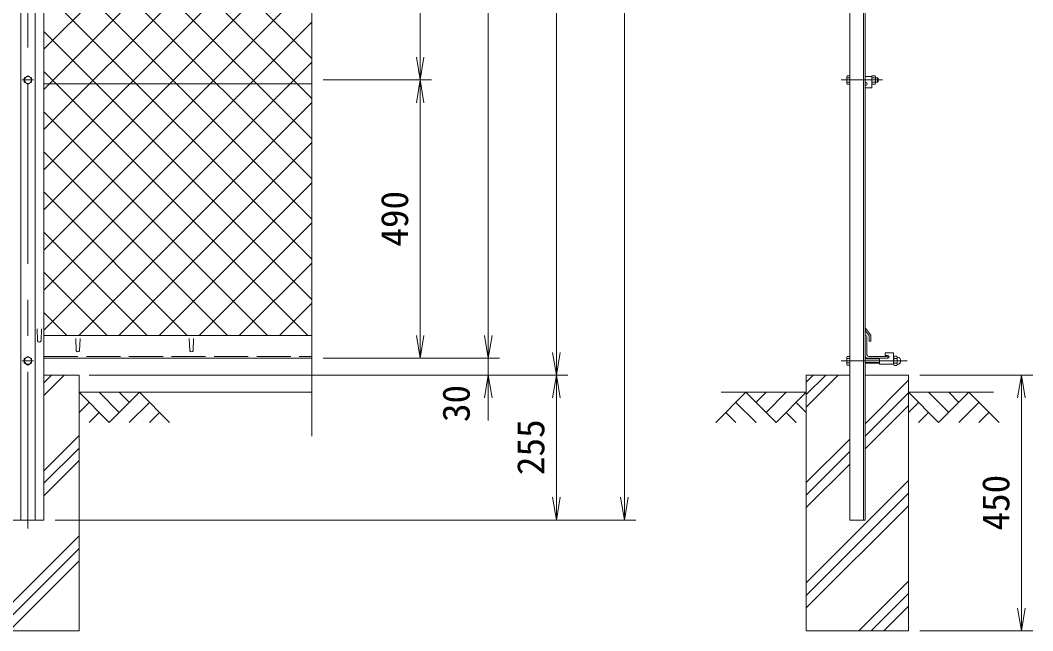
# Model space of a CAD drawing. Units: millimetres at full size. Extents: x -4200 to 4200, y -2970 to 2970.
# Drawn here: x -1394 to 391, y -56 to 1019 of the extents above; entities that cross this region are included whole.
import ezdxf
from ezdxf.enums import TextEntityAlignment as Align

# ---------------------------------------------------------------- set-up
doc = ezdxf.new("R2010")
doc.units = ezdxf.units.MM
doc.header["$LTSCALE"] = 10
doc.linetypes.add('DASHED', pattern=[7.5, 6, -1.5])
doc.linetypes.add('USER1', pattern=[50.8, 31.75, -6.35, 6.35, -6.35])
for name, color, linetype, lineweight in [('0-1_D-STR1', 1, 'Continuous', 18), ('0-2_D-BMK', 2, 'USER1', 13), ('0-3_D-STR-DIM', 7, 'Continuous', 13), ('0-4_D-STR3', 3, 'Continuous', 13), ('0-5_D-BGD', 7, 'Continuous', 18), ('0-6_D-STR4', 7, 'Continuous', 18), ('0-7_D-DCR-HCH', 7, 'Continuous', 13), ('0-8_0', 7, 'Continuous', 18), ('0-9_D-STR2', 7, 'Continuous', 13)]:
    doc.layers.add(name, color=color, linetype=linetype, lineweight=lineweight)
doc.styles.add('ＭＳ ゴシック', font='')
doc.styles.get('ＭＳ ゴシック').set_extended_font_data('MS Gothic')

# ---------------------------------------------------------------- blocks, each defined once
blk = doc.blocks.new('_Open')
at = {"layer": '0-8_0'}
blk.add_line((-10, 1.667), (0, 0), dxfattribs=at)
blk.add_lwpolyline([(-10, -1.667), (0, 0), (-10, 0)], dxfattribs=at)

msp = doc.modelspace()

# ---------------------------------------------------------------- linework, layer by layer
at = {"layer": '0-1_D-STR1'}
for p, q in [((-1392.47, 138.92), (-1392.47, 1908.92)), ((-1367.47, 138.92), (-1367.47, 1908.92)), ((-1351.97, 138.92), (-1351.97, 1908.92)), ((68.03, 138.92), (68.03, 1908.92)), ((92.03, 138.92), (92.03, 1908.92)), ((95.03, 138.92), (95.03, 1908.92)), ((-1362.97, 454.25), (-1363.72, 475.75)), ((-1356.97, 454.25), (-1356.22, 475.75)), ((-879.97, 463.92), (-1351.97, 463.92)), ((105.03, 464.65), (95.03, 477.15)), ((95.03, 472.58), (95.03, 477.15)), ((102.03, 463.53), (95.03, 472.58)), ((96.03, 463.92), (95.03, 463.92)), ((95.03, 463.92), (95.03, 428.92)), ((105.03, 453.65), (105.03, 464.65)), ((-1294.97, 437.05), (-1295.72, 458.55)), ((-1288.97, 437.05), (-1288.22, 458.55)), ((-1094.97, 437.05), (-1095.72, 458.55)), ((-1088.97, 437.05), (-1088.22, 458.55)), ((98.03, 461.92), (98.03, 431.42)), ((102.03, 453.65), (102.03, 463.53)), ((102.03, 453.65), (105.03, 453.65)), ((-1351.97, 423.92), (-879.97, 423.92)), ((100.03, 423.92), (135.03, 423.92)), ((102.53, 426.92), (133.03, 426.92)), ((135.03, 424.92), (135.03, 423.92)), ((-1407.97, 138.92), (-1351.97, 138.92)), ((95.03, 138.92), (68.03, 138.92))]:
    msp.add_line(p, q, dxfattribs=at)
at = {"layer": '0-1_D-STR1', "linetype": 'DASHED'}
msp.add_line((-1351.97, 426.92), (-879.97, 426.92), dxfattribs=at)
at = {"layer": '0-1_D-STR1'}
for centre, radius, start, end in [((96.03, 461.92), 2, 0, 90), ((-1359.97, 455.5), 3.25, 202.61986, 337.38014), ((-1291.97, 438.3), 3.25, 202.61986, 337.38014), ((-1091.97, 438.3), 3.25, 202.61986, 337.38014), ((100.03, 428.92), 5, 180, 270), ((102.53, 431.42), 4.5, 180, 270), ((133.03, 424.92), 2, 0, 90)]:
    msp.add_arc(centre, radius, start, end, dxfattribs=at)
at = {"layer": '0-2_D-BMK'}
for p, q in [((-1379.97, 1923.92), (-1379.97, 123.92)), ((-1369.97, 913.92), (-1389.97, 913.92)), ((126.03, 913.92), (53.03, 913.92)), ((-1369.97, 419.42), (-1389.97, 419.42)), ((169.26, 419.42), (53.03, 419.42))]:
    msp.add_line(p, q, dxfattribs=at)
at = {"layer": '0-3_D-STR-DIM'}
for p, q in [((-568.93, 1893.92), (-568.93, 423.92)), ((-448.93, 1893.92), (-448.93, 393.92)), ((-328.93, 138.92), (-328.93, 1908.92)), ((-688.93, 913.92), (-688.93, 1403.92)), ((-879.97, 1133.27), (-879.97, 286.61)), ((-859.97, 913.92), (-668.93, 913.92)), ((-859.97, 913.92), (-668.93, 913.92)), ((-688.93, 423.92), (-688.93, 913.92)), ((-568.93, 463.92), (-568.93, 503.92)), ((-859.97, 423.92), (-668.93, 423.92)), ((-859.97, 423.92), (-548.93, 423.92)), ((-859.97, 423.92), (-548.93, 423.92)), ((-568.93, 423.92), (-568.93, 393.92)), ((-1272.2, 393.92), (-428.93, 393.92)), ((-1269.97, 393.92), (-548.93, 393.92)), ((-1269.97, 393.92), (-428.93, 393.92)), ((-448.93, 393.92), (-448.93, 138.92)), ((191.53, 393.92), (390.54, 393.92)), ((370.54, -56.08), (370.54, 393.92)), ((-568.93, 353.92), (-568.93, 313.92)), ((-1331.97, 138.92), (-428.93, 138.92)), ((-1331.97, 138.92), (-308.93, 138.92)), ((191.53, -56.08), (390.54, -56.08))]:
    msp.add_line(p, q, dxfattribs=at)
at = {"layer": '0-4_D-STR3'}
for p, q in [((-1379.97, 921.42), (-1386.47, 917.67)), ((-1386.47, 917.67), (-1386.47, 910.16)), ((-1386.47, 910.16), (-1379.97, 906.41)), ((-1373.47, 917.67), (-1379.97, 921.42)), ((-1379.97, 906.41), (-1373.47, 910.16)), ((-1373.47, 910.16), (-1373.47, 917.67)), ((62.73, 920.22), (63.42, 921.42)), ((62.73, 920.22), (62.73, 907.62)), ((68.03, 921.42), (63.42, 921.42)), ((68.03, 917.67), (63.42, 917.67)), ((68.03, 910.16), (63.42, 910.16)), ((68.03, 921.42), (68.03, 906.41)), ((107.03, 919.92), (95.03, 919.92)), ((107.03, 906.41), (107.03, 921.42)), ((107.03, 917.67), (112.8, 917.67)), ((107.03, 910.16), (112.8, 910.16)), ((113.53, 907.67), (113.53, 920.17)), ((113.53, 917.92), (116.83, 917.92)), ((113.53, 909.92), (116.83, 909.92)), ((116.83, 917.92), (118.03, 916.72)), ((118.03, 916.72), (118.03, 911.12)), ((-879.97, 907.17), (-1351.97, 907.17)), ((62.73, 907.62), (63.42, 906.41)), ((68.03, 906.41), (63.42, 906.41)), ((96.78, 909.42), (95.03, 909.42)), ((96.78, 904.92), (95.03, 904.92)), ((130.28, 428.42), (130.28, 433.42)), ((145.28, 433.42), (130.28, 433.42)), ((135.03, 428.42), (130.28, 428.42)), ((145.28, 413.42), (145.28, 433.42)), ((62.73, 425.72), (63.42, 426.92)), ((62.73, 413.12), (62.73, 425.72)), ((62.73, 413.12), (63.42, 411.91)), ((68.03, 426.92), (63.42, 426.92)), ((68.03, 423.17), (63.42, 423.17)), ((68.03, 415.66), (63.42, 415.66)), ((68.03, 411.91), (63.42, 411.91)), ((68.03, 411.91), (68.03, 426.92)), ((95.03, 423.42), (120.28, 423.42)), ((95.03, 422.67), (120.28, 422.67)), ((95.03, 416.17), (120.28, 416.17)), ((95.03, 415.42), (120.28, 415.42)), ((120.28, 413.42), (120.28, 423.92)), ((135.03, 423.92), (120.28, 423.92)), ((145.28, 413.42), (120.28, 413.42)), ((145.28, 413.18), (145.28, 425.53)), ((145.28, 413.18), (145.28, 425.53)), ((146.28, 427.52), (150.78, 427.52)), ((150.78, 423.47), (146.28, 423.47)), ((150.78, 415.37), (146.28, 415.37)), ((146.28, 411.32), (150.78, 411.32)), ((151.78, 413.18), (151.78, 425.53)), ((151.78, 413.18), (151.78, 425.53))]:
    msp.add_line(p, q, dxfattribs=at)
for points in [[(107.03, 919.92), (107.03, 899.92), (95.03, 899.92)], [(107.03, 921.42), (112.8, 921.42), (113.53, 920.17)], [(116.83, 917.92), (116.83, 909.92), (118.03, 911.12)], [(107.03, 906.41), (112.8, 906.41), (113.53, 907.67)]]:
    msp.add_lwpolyline(points, dxfattribs=at)
msp.add_lwpolyline([(-1373.47, 415.66), (-1379.97, 411.91), (-1386.47, 415.66), (-1386.47, 423.17), (-1379.97, 426.92), (-1373.47, 423.17)], close=True, dxfattribs=at)
for centre in [(-1379.97, 913.92), (-1379.97, 419.42)]:
    msp.add_circle(centre, 6.25, dxfattribs=at)
for centre, radius, start, end in [((75.26, 913.92), 12.42, 162.4121, 197.5879), ((66.17, 919.55), 3.32, 145.61585, 214.38415), ((66.17, 908.29), 3.32, 145.61585, 214.38415), ((110.06, 919.55), 3.32, 325.61586, 34.38414), ((100.96, 913.92), 12.42, 342.4121, 17.5879), ((110.06, 908.29), 3.32, 325.61585, 34.38416), ((96.78, 907.17), 2.25, 270, 90), ((135.03, 426.17), 2.25, 270, 90), ((75.26, 419.42), 12.42, 162.4121, 197.5879), ((66.17, 425.05), 3.32, 145.61585, 214.38415), ((66.17, 413.79), 3.32, 145.61585, 214.38415), ((147.83, 425.49), 2.55, 127.42505, 232.57495), ((153.98, 419.42), 8.7, 152.26063, 207.73937), ((147.82, 413.34), 2.54, 127.21089, 232.78911), ((149.23, 425.49), 2.55, 307.42505, 52.57495), ((143.08, 419.42), 8.7, 332.26063, 27.73937), ((149.24, 413.34), 2.54, 307.21089, 52.78911), ((152.15, 412.47), 0.5, 97.16806, 170.16084), ((152.15, 426.36), 0.5, 196.57981, 262.83194), ((151.28, 419.42), 6.5, 277.16806, 82.83194)]:
    msp.add_arc(centre, radius, start, end, dxfattribs=at)
at = {"layer": '0-5_D-BGD'}
for p, q in [((-1289.97, 363.92), (-879.97, 363.92)), ((-158.47, 363.92), (-8.47, 363.92)), ((321.53, 363.92), (171.53, 363.92))]:
    msp.add_line(p, q, dxfattribs=at)
at = {"layer": '0-6_D-STR4'}
for p, q in [((-1289.97, 393.92), (-1351.97, 393.92)), ((-1289.97, 393.92), (-1289.97, -56.08)), ((-8.47, 393.92), (-8.47, -56.08)), ((68.03, 393.92), (-8.47, 393.92)), ((171.53, 393.92), (95.03, 393.92)), ((171.53, 393.92), (171.53, -56.08)), ((-1289.97, -56.08), (-1469.97, -56.08)), ((171.53, -56.08), (-8.47, -56.08))]:
    msp.add_line(p, q, dxfattribs=at)
at = {"layer": '0-7_D-DCR-HCH'}
for p, q in [((-1351.97, 358.36), (-1316.41, 393.92)), ((-1351.97, 380.45), (-1338.51, 393.92)), ((-8.47, 337.64), (47.8, 393.92)), ((-8.47, 359.74), (25.7, 393.92)), ((-8.47, 381.84), (3.61, 393.92)), ((95.03, 308.56), (171.53, 385.06)), ((-1236.76, 310.71), (-1289.97, 363.92)), ((-1219.03, 328.44), (-1254.5, 363.92)), ((-1183.55, 363.92), (-1236.76, 310.71)), ((-1201.2, 346.09), (-1219.03, 363.92)), ((-1183.55, 363.92), (-1130.34, 310.71)), ((-114.9, 363.92), (-168.11, 310.71)), ((-114.9, 363.92), (-61.68, 310.71)), ((-97.16, 346.18), (-79.42, 363.92)), ((-79.42, 328.44), (-43.95, 363.92)), ((-61.68, 310.71), (-8.47, 363.92)), ((95.03, 286.47), (171.53, 362.97)), ((224.74, 310.71), (171.53, 363.92)), ((242.48, 328.44), (207, 363.92)), ((277.95, 363.92), (224.74, 310.71)), ((260.31, 346.09), (242.48, 363.92)), ((277.95, 363.92), (331.16, 310.71)), ((-1272.24, 346.18), (-1289.97, 328.52)), ((-1165.81, 346.18), (-1201.45, 310.71)), ((-132.63, 346.18), (-97, 310.71)), ((-26.21, 346.18), (-8.47, 328.52)), ((95.03, 264.37), (171.53, 340.87)), ((189.27, 346.18), (171.53, 328.52)), ((295.69, 346.18), (260.05, 310.71)), ((-1254.5, 328.44), (-1272.32, 310.71)), ((-1148.08, 328.44), (-1165.89, 310.71)), ((-150.37, 328.44), (-132.55, 310.71)), ((-43.95, 328.44), (-26.13, 310.71)), ((207, 328.44), (189.18, 310.71)), ((313.43, 328.44), (295.61, 310.71)), ((-1351.97, 225.77), (-1289.97, 287.77)), ((-8.47, 205.06), (68.03, 281.56)), ((-1351.97, 203.68), (-1289.97, 265.68)), ((-8.47, 182.97), (68.03, 259.47)), ((-1351.97, 181.58), (-1289.97, 243.58)), ((-8.47, 160.87), (68.03, 237.37)), ((-8.47, 28.29), (171.53, 208.29)), ((-8.47, 6.19), (171.53, 186.19)), ((-8.47, -15.91), (171.53, 164.09)), ((-1457.05, -56.08), (-1289.97, 111)), ((-1434.96, -56.08), (-1289.97, 88.9)), ((-1412.86, -56.08), (-1289.97, 66.8)), ((83.94, -56.08), (171.53, 31.51)), ((106.03, -56.08), (171.53, 9.41)), ((128.13, -56.08), (171.53, -12.69))]:
    msp.add_line(p, q, dxfattribs=at)
at = {"layer": '0-9_D-STR2'}
for p, q in [((-1351.97, 968), (-922.81, 1397.17)), ((-879.97, 951.78), (-1325.36, 1397.17)), ((-1351.97, 897.29), (-879.97, 1369.29)), ((-879.97, 881.07), (-1351.97, 1353.07)), ((-1351.97, 826.58), (-879.97, 1298.58)), ((-879.97, 810.36), (-1351.97, 1282.36)), ((-1351.97, 755.87), (-879.97, 1227.87)), ((-879.97, 739.65), (-1351.97, 1211.65)), ((-879.97, 668.94), (-1351.97, 1140.94)), ((-1351.97, 685.16), (-897.49, 1139.64)), ((-1351.97, 614.45), (-879.97, 1086.45)), ((-879.97, 598.22), (-1351.97, 1070.22)), ((-1351.97, 543.74), (-879.97, 1015.74)), ((-879.97, 527.51), (-1351.97, 999.51)), ((-1351.97, 473.03), (-879.97, 945.03)), ((-887.09, 463.92), (-1351.97, 928.8)), ((-1290.37, 463.92), (-879.97, 874.31)), ((-957.8, 463.92), (-1351.97, 858.09)), ((-1219.66, 463.92), (-879.97, 803.6)), ((-1028.51, 463.92), (-1351.97, 787.38)), ((-1148.95, 463.92), (-879.97, 732.89)), ((-1099.22, 463.92), (-1351.97, 716.67)), ((-1078.24, 463.92), (-879.97, 662.18)), ((-1169.93, 463.92), (-1351.97, 645.96)), ((-1007.53, 463.92), (-879.97, 591.47)), ((-1240.64, 463.92), (-1351.97, 575.25)), ((-936.82, 463.92), (-879.97, 520.76)), ((-1311.35, 463.92), (-1351.97, 504.54))]:
    msp.add_line(p, q, dxfattribs=at)

# ---------------------------------------------------------------- block references
at = {"layer": '0-3_D-STR-DIM', "xscale": 4, "yscale": 4}
for p, rotation in [((-688.93, 913.92), 270), ((-688.93, 913.92), 90), ((-688.93, 423.92), 270), ((-568.93, 423.92), 270), ((-568.93, 423.92), 270), ((-448.93, 393.92), 270), ((-568.93, 393.92), 90), ((-448.93, 393.92), 90), ((370.54, 393.92), 90), ((-448.93, 138.92), 270), ((-328.93, 138.92), 270), ((370.54, -56.08), 270)]:
    msp.add_blockref('_Open', p, dxfattribs=dict(at, rotation=rotation))

# ---------------------------------------------------------------- texts
at = {"layer": '0-3_D-STR-DIM', "style": 'ＭＳ ゴシック'}
for s, p in [('490', (-695.68, 620.41)), ('30', (-587.19, 311.49)), ('255', (-455.68, 218.05)), ('450', (363.79, 120.41))]:
    msp.add_text(s, height=48.09, rotation=90, dxfattribs=at).set_placement(p, align=Align.BOTTOM_LEFT)

doc.saveas('drawing.dxf')
